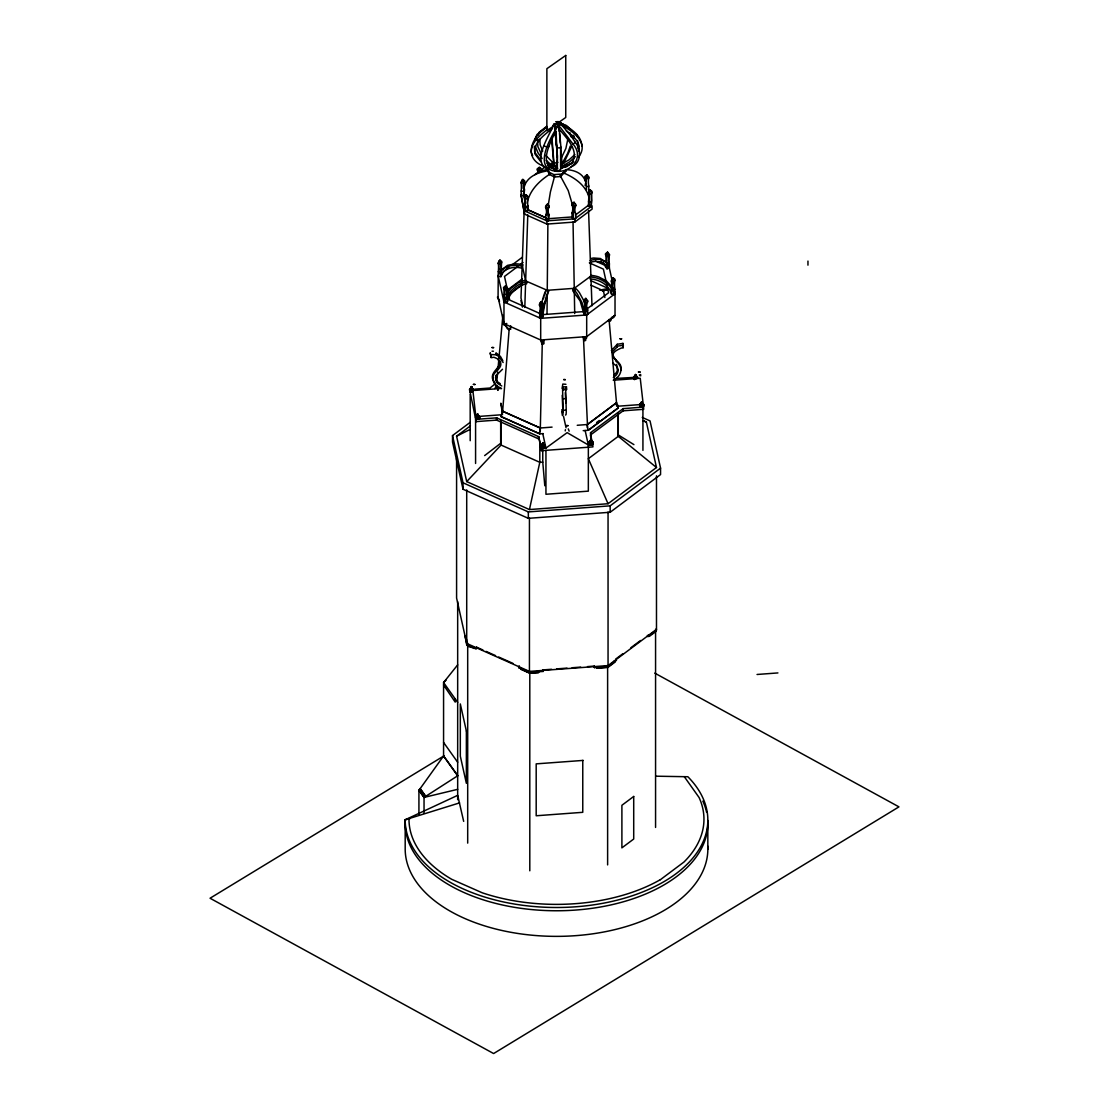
<?xml version="1.0" encoding="UTF-8"?>
<svg xmlns="http://www.w3.org/2000/svg" width="1109" height="1109" viewBox="0 0 1109 1109"><rect width="100%" height="100%" fill="white"/><g stroke="black" fill="none" stroke-linecap="round" stroke-linejoin="round"><path stroke-width="1.5" d="M418.925 814.547L418.925 790.343L443.572 755.978L443.572 682.548L457.67 664.873M424.04 812.98L424.04 797.413L418.98 790.301L420.159 788.651L425.704 796.345M457.67 799.7L457.67 601.688M477.022 416.471L477.619 413.948L479.448 418.218M561.695 411.536L562.471 415.57L562.873 414.78A14.93 1.178 86.8 0 0 563.095 411.689L562.568 387.97L563.303 389.716L566.477 389.536L566.533 386.75L563.358 386.93L563.303 389.716M565.479 415.085L566.047 414.6A14.93 1.178 86.8 0 0 566.269 411.508L565.645 388.691M590.404 442.034L590.917 439.511L591.139 441.604M641.127 404.328C643.109 400.058 639.463 403.842 640.115 405.949M574.462 203.626L574.115 202.24L571.884 203.931A2.412 1.899 25.2 0 0 571.911 204.791L572.022 205.082A14.265 10.106 -44.8 0 1 572.022 213.011L572.022 217.6L573.367 218.958L575.765 218.154L575.765 213.58A11.603 8.22 -44.8 0 1 575.765 205.65L575.876 205.387A2.412 1.899 25.2 0 0 575.904 204.541L573.921 202.268L573.367 206.454A14.265 10.106 -44.8 0 1 573.367 214.37L573.367 218.958M608.037 253.49L607.593 252.09L605.5 253.767A2.412 1.899 25.3 0 0 605.528 254.64L605.625 254.931A11.603 4.699 71.7 0 1 605.791 262.389M540.693 305.183A14.265 11.242 25.2 0 0 540.249 303.824L540.194 303.478A2.412 0.984 71.7 0 1 540.18 302.618L541.206 301.69L539.418 304.24A2.412 1.705 -44.8 0 0 539.431 305.086L539.529 305.335A14.265 11.242 25.2 0 1 540.152 311.407L539.529 317.839L542.204 318.255L544.893 303.464L548.733 290.655L546.072 290.239L544.658 295.16M547.014 313.944L547.194 295.382M588.56 210.488L590.917 276.058L574.254 288.326L547.25 290.308L547.888 223.824M544.186 339.645L543.59 344.137L543.258 341.724C538.6 342.293 541.954 339.895 543.258 341.724M634.112 378.377L634.32 379.486A1.747 0.998 -0.6 0 1 633.946 379.209M542.273 343.208L540.263 431.249M614.192 288.201L614.192 288.312A23.372 5.018 -81 0 1 614.067 290.78L614.802 292.887L614.067 294.426L611.447 294.01C608.993 284.763 599.123 279.357 590.043 278.927L590.709 275.406A24.162 19.033 25.3 0 1 598.929 277.028L606.387 280.91L612.889 287.993M524.807 307.484L527.773 214.883M506.272 294.301L511.277 287.952L517.986 283.031A24.162 17.134 -44.7 0 1 525.389 280.272L526.761 281.658L526.706 283.654C517.751 285.637 509.544 292.61 507.437 301.717L505.08 302.494L503.708 301.107L504.027 294.897A14.265 5.781 71.7 0 0 503.708 288.603L503.597 288.312A2.412 1.899 25.3 0 1 503.583 287.439L505.565 285.803L506.106 286.607M524.169 210.53L520.994 297.974L522.796 306.056M522.367 266.382L522.297 268.336C514.59 265.98 503.334 267.81 500.894 276.682L498.274 276.266C499.812 269.182 507.409 265.508 514.132 265.411A24.162 19.033 25.3 0 1 522.367 266.382L523.088 264.843A24.162 19.033 25.3 0 0 514.867 263.859L507.409 265.398L500.908 270.444M613.956 375.05L615.814 373.248A10.619 8.581 -13.6 0 0 617.477 369.949L616.576 364.404M613.319 377.573L616.257 375.078A10.619 8.581 -13.6 0 0 617.921 371.778L617.353 366.76L612.792 363.087M614.22 379.902L618.337 376.395A14.93 12.074 -13.6 0 0 620.68 371.751C623.577 361.021 601.425 356.044 621.497 347.99L623.147 347.727L622.953 343.388L617.228 344.289L611.35 350.61M584.374 338.758C586.148 336.429 588.727 338.12 584.374 338.758L583.819 341.128L583.417 336.679L587.451 424.511L577.234 425.288M585.885 338.203L585.538 340.615L584.984 339.604M470.05 390.964A1.594 0.915 -0.6 0 0 470.202 391.269C472.184 385.294 472.087 386.708 469.897 390.534A1.747 0.998 -0.6 0 0 470.368 391.505M556.039 131.666L557.3 157.367M544.713 446.095L542.842 443.059L542.273 444.751M589.447 442.935A1.885 1.081 -0.6 0 0 589.17 443.281A1.885 1.081 -0.6 0 0 591.471 444.57L590.986 439.649L591.929 441.604L589.988 441.548L590.889 439.524L589.087 442.02L589.267 443.531A1.747 0.998 -0.6 0 0 589.738 444.515L589.905 444.529A1.747 0.998 -0.6 0 0 592.248 444.473A1.747 0.998 -0.6 0 0 592.206 443.046L592.067 443.156A1.594 0.915 -0.6 0 1 591.901 444.57A1.594 0.915 -0.6 0 1 589.544 444.238M506.203 325.88C498.066 321.347 508.088 326.296 508.546 329.553L510.57 329.207L510.722 325.866M586.301 300.082L585.871 298.363L583.736 300.054A2.412 1.899 25.2 0 0 583.764 300.913L583.861 301.218A14.265 10.106 -44.8 0 1 583.861 309.134L583.861 313.722L585.219 315.081L587.618 314.291L587.618 309.702A11.603 8.22 -44.8 0 1 587.618 301.787L587.728 301.523A2.412 1.899 25.2 0 0 587.742 300.664L585.76 298.39L585.219 302.577A14.265 10.106 -44.8 0 1 585.774 308.371L585.621 309.078A23.372 16.566 -44.8 0 1 585.219 311.435L587.618 310.645M537.574 140.871L537.879 146.596L541.428 154.29M539.82 139.082L540.125 144.808L542.745 151.101M562.138 388.247L562.804 384.061L565.937 384.31M471.505 387.193L473.072 389.107M543.299 444.349C543.493 441.34 540.748 446.234 543.521 444.848C543.16 441.742 541.04 445.194 541.123 447.079A1.747 0.998 -0.6 0 0 542.135 448.244A1.747 0.998 -0.6 0 0 544.283 447.87A1.747 0.998 -0.6 0 0 544.062 446.594L544.172 445.014L543.091 444.362M590.917 439.511L591.859 441.23M531.197 151.781C531.447 141.647 540.651 135.062 547.707 129.06M534.275 146.54L535.106 154.234L540.804 161.706M534.566 151.476C535.134 140.982 545.032 134.411 552.49 128.353M503.943 295.507L503.957 295.396A23.372 9.468 71.7 0 1 503.708 297.462L505.08 298.848M472.573 388.413C469.551 391.144 471.782 384.352 472.032 387.706M540.735 307.567L539.529 317.839L540.596 312.308M552.074 427.117L540.263 428.005L502.64 411.203L509.211 328.611M539.75 169.206L539.459 167.14L537.227 168.831A2.412 1.899 25.2 0 0 537.255 169.691L537.352 169.996A11.603 8.22 -44.8 0 1 538.17 172.325M587.41 176.719L587.105 174.667L584.914 176.331A2.412 1.899 25.3 0 0 584.942 177.204L585.053 177.495A11.603 4.699 71.7 0 1 585.58 181.987M589.974 276.945A24.162 19.033 25.3 0 1 598.208 278.567C605.417 281.145 612.307 286.649 614.067 294.426L614.234 287.536A14.265 3.064 -81 0 0 614.067 281.922L614.123 281.686A2.412 0.984 71.7 0 0 614.136 280.854L613.111 277.86L611.336 280.411A2.412 1.719 -44.7 0 0 611.35 281.256L611.447 281.506A14.265 3.064 -81 0 1 611.447 289.421L611.447 294.01M542.259 444.972L542.287 444.751A1.927 1.109 -0.6 0 1 544.713 446.095L544.671 447.329M637.523 378.432C635.429 376.228 634.847 374.703 636.857 377.712A1.885 1.081 -0.6 0 0 636.289 377.531M496.735 382.245L497.678 371.945M497.996 368.507L502.904 315.261M500.353 362.795C498.884 369.02 489.346 372.721 493.255 380.789A14.93 12.13 -9.6 0 0 495.612 385.114L501.365 388.594M622.953 343.388L623.147 347.727M567.947 138.57L565.881 148.426L560.599 159.53M585.649 308.981L585.219 315.081L581.975 302.535L577.04 293.483A24.162 9.815 71.7 0 0 572.798 288.894L575.197 288.09A24.162 9.815 71.7 0 1 579.439 292.693L584.374 301.731M540 311.962L540 312.059A23.372 18.423 25.2 0 1 539.529 314.194L542.204 314.609M476.371 418.939L476.177 417.83A2.01 1.151 -0.6 0 1 477.064 415.889L477.591 414.087L478.076 419.174M542.758 444.654L542.717 443.17L542.315 445.056A2.01 1.151 -0.6 0 0 541.442 446.941A2.01 1.151 -0.6 0 0 544.796 446.373A2.01 1.151 -0.6 0 0 542.287 445L542.731 443.073M591.014 439.524L590.626 441.035A1.511 0.859 -0.6 0 0 589.503 442.158A1.511 0.859 -0.6 0 0 591.36 442.741A1.511 0.859 -0.6 0 0 592.442 441.659L591.249 440.814M477.466 414.004L477.244 415.459A1.511 0.859 -0.6 0 1 479.074 416.54A1.511 0.859 -0.6 0 1 476.565 416.97A1.511 0.859 -0.6 0 1 477.203 415.501L477.494 414.073L476.191 417.843A2.01 1.151 -0.6 0 0 479.573 417.261A2.01 1.151 -0.6 0 0 477.064 415.889L477.189 415.099M477.383 414.905C480.349 419.923 474.084 413.269 477.632 414.946M478.076 415.237L477.244 415.473M542.606 444.016L542.925 443.143L543.147 444.168M542.01 444.695L543.396 445.471L543.16 444.182M590.016 441.327C592.483 441.327 590.113 438.166 591.915 441.604M634.875 376.367L635.637 374.579L636.233 376.284M633.835 378.516C635.762 372.333 635.596 376.991 635.845 375.604M641.418 403.219C643.137 401.805 639.103 405.672 640.461 406.795M548.276 205.013L550.411 191.926L554.736 175.721M590.903 439.649L590.445 441.202A1.927 1.109 -0.6 0 0 589.101 442.616A1.927 1.109 -0.6 0 0 591.485 443.364M641.737 402.789L641.64 401.805L642.18 407.031A1.747 0.998 -0.6 0 1 640.267 406.67A1.747 0.998 -0.6 0 1 640.24 405.52M495.64 375.424L496.028 380.442A10.619 8.622 -9.6 0 0 497.705 383.506L501.795 385.987M472.254 388.025L470.937 388.386L471.505 387.193M613.138 353.05C611.891 360.245 622.953 361.978 620.943 370.17M634.154 378.377A2.01 1.151 -0.6 0 1 635.013 376.422A2.01 1.151 -0.6 0 1 637.509 377.809A2.01 1.151 -0.6 0 1 634.154 378.377L634.168 378.072A1.927 1.109 -0.6 0 1 635.027 376.201A1.927 1.109 -0.6 0 1 637.425 377.517A1.927 1.109 -0.6 0 1 634.209 378.072L635.443 374.495L635.97 375.688M578.025 148.911L578.565 146.069L577.539 140.538M578.496 151.018C581.241 142.021 572.66 135.617 566.297 130.959M569.153 431.179L568.265 428.878M640.697 374.44L639.935 375.674M641.57 401.86L641.626 403.399M470.424 425.856L456.589 436.211L466.709 481.597L529.437 509.558L539.806 462.314L539.806 442.657M543.299 448.286L542.828 443.184M542.329 343.166L541.802 344.192L541.469 341.78M471.256 388.039L471.491 386.639L471.256 388.039L471.491 386.639L471.907 387.623M476.191 417.663A1.747 0.998 -0.6 0 0 476.731 419.077A1.594 0.915 -0.6 0 0 478.797 418.855A1.594 0.915 -0.6 0 0 478.7 417.594L478.949 415.903L477.632 415.21M541.816 302.327L543.84 295.313A24.162 5.171 -81.1 0 1 546.072 290.239M560.613 167.085L560.599 146.79C560.502 151.184 564.259 170.329 559.102 170.134M534.76 139.748L536.95 134.577L547.042 126.648M607.704 288.659L599.539 290.114M521.909 181.543L521.175 183.082L523.85 183.262A2.412 0.984 71.7 0 0 523.864 182.417L522.852 179.436L521.064 181.987A2.412 1.719 -44.7 0 0 521.091 182.833L521.175 183.082A11.603 2.495 -81 0 1 521.175 190.998L521.175 195.586L523.808 196.002L523.808 191.413A11.603 2.495 -81 0 0 523.808 183.498L524.626 181.64A2.412 1.719 -44.7 0 0 524.64 180.781L522.866 179.408L521.84 180.337A2.412 0.984 71.7 0 0 521.854 181.211M502.904 272.065L500.894 276.682L500.894 272.093A11.603 2.495 -81 0 0 500.894 264.178L501.712 262.32A2.412 1.719 -44.7 0 0 501.739 261.461L499.951 260.088L498.925 261.017A2.412 0.984 71.7 0 0 498.939 261.89L498.995 262.223M546.404 206.329L545.697 207.84L548.414 208.035A2.412 0.984 71.7 0 0 548.428 207.189L547.402 204.195L545.573 206.745A2.412 1.705 -44.8 0 0 545.6 207.591L545.697 207.84A14.265 11.242 25.2 0 1 545.697 215.77L545.697 220.344L548.359 220.774L548.359 216.186A11.603 9.135 25.2 0 1 548.359 208.256L549.177 206.44A2.412 1.705 -44.8 0 0 549.191 205.567L547.402 204.195L546.335 205.123A2.412 0.984 71.7 0 0 546.321 205.678M570.289 146.069L567.78 153.208L561.806 164.007M571.717 146.374L563.566 163.522M540.249 303.824L539.529 305.335L542.204 305.751L543.008 303.921A2.412 1.705 -44.8 0 0 543.022 303.062L541.247 301.69L542.273 304.684A2.412 0.984 71.7 0 1 542.259 305.529L542.204 305.751A11.603 9.135 25.2 0 0 542.204 313.667L542.204 318.255L543.396 307.983L546.501 295.729A24.162 5.171 -81.1 0 1 548.733 290.655M589.267 192.134L588.532 193.673L591.208 193.853A2.412 0.984 71.7 0 0 591.222 193.008L590.21 190.027L588.422 192.578A2.412 1.719 -44.7 0 0 588.449 193.423L588.532 193.673A14.265 3.064 -81 0 1 588.532 201.588L588.532 206.177L591.166 206.593L591.166 202.004A14.265 3.064 -81 0 0 591.166 194.089L591.984 192.231A2.412 1.719 -44.7 0 0 591.998 191.372L590.224 189.999L589.198 190.928A2.412 0.984 71.7 0 0 589.212 191.802L589.267 192.134A11.603 2.495 -81 0 0 589.059 198.566M611.447 281.506L614.067 281.922L614.899 280.064A2.412 1.719 -44.7 0 0 614.913 279.205L613.125 277.832L612.113 278.761A2.412 0.984 71.7 0 0 612.126 279.634L612.182 279.967M543.382 298.778L544.006 296.865M553.294 125.511C548.359 137.71 530.698 162.607 549.01 170.01M555.789 130.987C550.854 141.73 537.2 165.92 555.789 168.818C559.477 156.383 555.235 142.382 555.346 129.393L558.797 123.875L558.284 121.588L555.623 121.782M565.396 429.682L565.23 430.902M571.606 130.557L566.56 125.567L559.92 122.988C552.393 133.815 531.821 167.695 554.888 171.091L555.193 168.485L557.869 168.277M560.683 176.539L561.695 174.044L566.366 170.495L560.683 176.539L554.514 176.996L549.523 174.557L547.125 168.554M528.023 198.123L528.12 197.859A2.412 1.899 25.3 0 0 528.147 197.014L526.165 194.74L524.155 196.362A2.412 1.899 25.3 0 0 524.183 197.222L524.294 197.527A14.265 5.781 71.7 0 1 524.294 205.442L524.294 210.031L525.666 211.417L528.023 210.641L528.023 206.052A11.603 4.699 71.7 0 1 528.023 198.123L525.666 198.913L524.294 197.527M507.437 301.717L507.437 297.129A11.603 4.699 71.7 0 1 507.437 289.213L507.548 288.95M611.6 318.477L610.56 320.113L609.021 320.127M545.697 215.77L546.404 214.245A14.265 11.242 25.2 0 0 547.139 209.06M545.697 220.344L546.404 218.833M548.359 216.186L549.08 214.675A11.603 9.135 25.2 0 1 549.08 206.745M548.359 220.774L549.08 214.675M539.529 313.251L540.249 311.74A14.265 11.242 25.2 0 0 540.693 310.52M542.204 313.667L542.911 312.156A11.603 9.135 25.2 0 1 542.911 304.24M521.175 195.586L521.909 194.047M523.808 196.002L524.529 189.875A14.265 3.064 -81 0 1 524.405 188.849M498.634 262.999L498.274 263.762A11.603 2.495 -81 0 1 498.274 271.691L498.066 297.073L503.971 323.634L540.693 340.006L586.689 336.623L615.024 315.386L615.024 293.746L613.929 288.77M588.532 206.177L589.267 204.638M591.166 206.593L591.887 200.466A11.603 2.495 -81 0 1 591.887 192.55M614.067 290.78L614.802 289.241M542.301 445.042L541.746 448.064M611.794 352.44L617.325 346.77L617.228 344.289M537.782 135.215L541.178 130.682L546.709 126.343M640.614 404.813L642.347 403.316M555.096 168.845L555.346 170.828L556.385 171.146L557.342 167.431L557.439 155.815L554.334 123.82M544.671 447.329L544.367 447.592A2.024 1.164 -0.6 0 1 541.275 447.468A2.024 1.164 -0.6 0 1 541.649 445.776M592.691 444.002L592.941 442.824M643.414 406.296L643.58 404.827A1.927 1.109 -0.6 0 0 643.054 403.773C640.766 404.133 640.545 400.099 643.58 404.84A1.927 1.109 -0.6 0 1 642.236 405.644A1.927 1.109 -0.6 0 1 639.796 404.328A1.927 1.109 -0.6 0 1 643.012 403.773L642.79 405.492A1.594 0.915 -0.6 0 1 642.125 406.989L642.18 407.031A1.747 0.998 -0.6 0 0 643.4 406.296A1.747 0.998 -0.6 0 0 642.929 405.339L642.776 405.45M578.441 157.118C590.404 142.382 570.788 129.462 558.797 123.875L554.805 124.18L552.947 125.372M547.666 164.132L554.334 169.386L556.912 167.126M502.516 369.242L496.943 374.759L495.834 379.292M571.509 163.494C580.381 150.963 566.061 137.793 558.617 128.311M477.327 414.738L478.298 415.736L477.078 415.944M542.551 443.85L543.285 444.432L542.551 444.473M542.218 444.515L543.202 444.487M591.402 440.703L591.125 440.231M641.917 402.733L641.792 401.888L642.582 403.51M543.909 446.747L543.909 446.705A1.594 0.915 -0.6 0 1 544.131 447.884A1.594 0.915 -0.6 0 1 542.176 448.216A1.594 0.915 -0.6 0 1 541.275 447.163L541.247 447.204M592.192 443.046L592.067 443.212A1.594 0.915 -0.6 0 0 591.596 443.018M547.236 126.967C532.251 135.714 521.868 158.13 543.978 166.364M541.83 169.483L544.852 167.015M466.709 481.597L501.06 445.056L501.06 422.113M574.892 154.539L569.18 159.765L561.695 164.063L562.166 166.156L569.652 161.872L575.349 156.646M534.912 174.654L539.348 171.133L548.9 169.247M446.068 680.15L443.572 682.548L457.67 702.357M476.898 415.542L475.706 416.457L476.024 418.093M634.833 376.09L636.122 376.908L635.817 375.799M553.793 124.61L554.708 123.764L555.096 126.925L555.734 124.111L553.543 125.081M418.925 790.343L424.04 797.413L457.67 789.331M573.755 161.706L566.741 166.669L560.489 168.263L562.734 166.475L571.62 163.48M560.863 167.986L562.734 166.475M538.932 132.47L541.178 130.682M554.888 171.091C570.373 173.697 585.108 157.825 573.076 144.142L575.321 142.354L571.01 135.852L559.92 122.988L556.76 121.879M546.307 160.375L551.533 165.199L553.765 163.411L556.579 167.598M492.992 379.25C491.245 371.182 504.068 369.408 500.076 361.118M484.647 455.591L500.672 443.295L500.672 420.366M575.516 214.952L588.38 205.317M503.458 271.386L508.851 267.352M512.899 264.316L522.339 257.233M524.599 210.904L546.917 220.857L574.864 218.806L592.095 205.9L592.095 209.116L574.864 222.022L546.917 224.087L524.599 214.134L520.994 194.754L524.599 214.134M517.764 266.493L504.498 276.432L509.71 300.082L540.887 313.944M520.426 264.51L523.074 262.514M507.506 290.003L522.339 278.886M509.807 294.107L521.743 285.152M586.023 309.647L608.591 292.734L603.379 269.099L589.35 262.861M498.066 275.434L503.971 301.995L540.693 318.352L586.689 314.97L615.024 293.746M587.451 424.511L616.507 402.747L609.049 319.475M495.307 383.769L489.984 388.025L474.694 389.148M642.263 417.441L650.04 420.907L660.562 468.137L660.562 474.569L610.158 512.261L528.328 518.333L463.035 489.235L452.514 441.992L452.514 435.574L470.23 422.321M588.352 430.25L618.268 407.876L617.533 404.577M538.711 438.914L496.624 420.103L476.163 421.614L469.592 389.522L470.188 392.198L472.878 390.548L476.163 419.354L496.624 417.843L538.711 436.655L541.303 450.684L592.968 446.885L590.376 432.815L623.147 408.639L643.525 407.058L643.525 409.318L623.133 410.815L590.376 435.075L591.859 441.826M529.437 509.558L608.051 503.722L656.486 467.499L646.381 422.113L643.248 420.713M452.514 435.574L463.035 482.803L528.328 511.914L610.158 505.843L660.562 468.137M467.111 643.636L467.693 643.206L466.667 643.275M474.195 648.543C476.011 647.199 469.204 648.183 467.305 645.466L466.501 639.089M482.914 649.985L476.607 647.171L476.038 648.82L466.709 644.662L464.976 635.72M476.038 648.82L476.607 647.171M518.624 667.632L519.192 666.162L518.624 667.632L529.437 672.456L543.188 671.43L543.077 669.905L551.63 669.268M520.731 669.24L520.731 668.2L529.645 672.165L538.503 671.513L538.503 672.553L529.645 673.218L520.731 669.24L520.994 668.006L519.192 667.202M622.676 653.853L615.814 658.982L616.465 660.326L607.621 667.188L596.684 668.006L596.684 666.966L596.739 668.242L607.912 667.41L614.663 662.364L614.303 661.158L614.663 662.364M630.91 647.698L640.531 640.503M648.987 635.221C649.403 638.119 649.514 633.1 647.393 636.414L656.486 630.397L656.486 475.83M596.739 667.202L607.912 666.37L614.663 661.324M650.664 634.362L656.071 630.314L656.071 631.354L649.319 636.414M660.382 879.687L683.906 862.081A147.442 85.13 0 0 0 699.086 797.523L684.308 776.688M587.326 427.797L587.326 424.553L616.562 402.747A15.706 12.379 25.2 0 0 618.268 407.876L588.2 430.292L583.195 430.666M596.628 422.474L599.29 420.491M538.711 436.655L541.303 448.424L545.947 448.091L567.143 432.649L588.338 444.972L592.968 444.64M572.286 162.76L565.285 166.835M550.799 173.572C540.79 179.755 531.308 188.433 527.87 200.036A22.665 16.053 -44.8 0 0 527.274 203.488M444.376 755.631L210.045 898.235L493.616 1053.55L898.955 806.867L654.767 673.121M641.265 403.149L640.988 404.175M571.19 166.724C581.56 163.134 581.352 149.743 575.321 142.354M493.422 351.248L492.022 351.193M456.589 436.211L470.355 429.308M707.764 846.112A151.337 87.375 0 0 1 558.714 936.356A151.337 87.375 0 0 1 405.187 848.648L405.187 819.773L457.67 795.347L463.673 821.367M549.052 146.485L547.333 147.137L543.992 145.986M612.75 317.229C617.366 312.031 612.903 320.501 611.766 317.257L610.38 321.139L608.384 320.764M607.593 289.366L602.866 290.946L601.549 290.253M538.558 169.594L537.352 169.996L538.711 171.354A11.603 8.22 -44.8 0 1 539.224 172.463M541.109 170.564C536.382 174.099 539.501 163.356 541.234 169.441A2.412 1.899 25.2 0 1 541.22 170.301M575.765 205.65L573.367 206.454L572.022 205.082M607.718 289.31L603.379 290.752A2.301 1.622 -44.8 0 0 602.866 291.334M587.618 301.787L585.219 302.577L583.861 301.218M525.666 211.417L525.666 206.828L528.023 206.052M586.425 186.797L588.782 186.021A14.265 5.781 71.7 0 1 588.782 178.105L588.893 177.842A2.412 1.899 25.3 0 0 588.907 176.983L586.924 174.709L586.425 178.882A14.265 5.781 71.7 0 0 586.425 186.797L586.425 189.861M507.437 289.213L505.08 289.99L503.708 288.603M526.761 281.658A24.162 17.134 -44.7 0 0 519.359 284.417C512.524 288.243 506.647 294.647 505.08 302.494L505.08 297.905L507.437 297.129M606.997 264.233L609.354 263.457L609.049 261.197A14.265 5.781 71.7 0 1 609.354 255.541L609.465 255.278A2.412 1.899 25.3 0 0 609.493 254.418L607.51 252.145L606.997 256.318A14.265 5.781 71.7 0 0 606.997 264.233L606.997 268.822L609.354 268.045L609.354 263.457M655.655 776.189L687.871 776.744A151.337 87.375 0 0 1 595.089 904.611A151.337 87.375 0 0 1 405.187 819.773L459.583 802.888M590.182 262.486C596.212 260.005 605.459 261.447 606.997 268.822L603.462 263.221L600.718 261.197M477.674 414.932L477.702 414.031M508.976 328.791L507.423 328.749L506.383 327.1M405.187 819.773L410.108 818.594M504.096 324.064L506.813 323.454M546.432 171.077C537.713 172.533 527.884 176.581 524.626 185.536A22.651 17.855 25.2 0 0 524.709 195.336M544.533 447.551L544.367 447.579A2.024 1.164 -0.6 0 0 544.256 445.873M617.671 346.119L623.397 345.204M561.75 123.515L558.797 123.875L560.96 147.677L556.968 147.968M557.896 162.344L553.71 163.37L551.603 138.653M551.367 163.231L554.5 162.995M547.804 171.632L553.904 174.626L561.695 174.044M547.929 218.723L572.951 216.879M542.44 314.637L583.376 311.629M636.94 377.226L616.41 378.405M474.569 390.423L501.518 388.441M613.235 380.235L640.24 378.252L643.525 407.058M478.922 416.429L500.672 414.835L501.06 416.582L539.806 433.855L543.147 433.605M617.893 406.213L641.265 404.508M542.758 448.993L542.758 462.106L539.806 462.314L501.06 445.056L500.672 443.295M655.571 629.247L656.486 629.357L608.051 665.58L529.437 671.416L466.709 643.442L456.589 598.056L456.589 458.336M556.746 668.879L567.004 668.117M572.133 667.743L580.672 667.105M587.507 666.606L594.341 666.093L594.452 667.632L608.051 666.62L608.051 512.039M520.994 669.046L529.797 672.969L538.503 672.553M757.045 674.48L777.922 672.927M583.168 760.414L536.188 763.865L536.188 815.767L582.766 812.315L582.766 760.414M471.464 387.554L471.658 386.528L472.074 391.74A1.747 0.998 -0.6 0 1 470.881 391.699M591.014 440.786L591.347 440.952M563.344 389.287L566.519 389.107M562.679 398.783L565.853 398.602M563.122 410.275L566.297 410.108M555.789 168.818L548.248 167.293M503.153 362.504L498.8 356.557L496.277 354.741L490.525 354.617L490.22 352.787L491.121 357.708L493.921 357.25L497.262 358.664L500.395 362.948M589.905 444.515L590.238 441.257M565.645 169.663C573.45 169.732 582.669 172.907 585.261 181.044M639.269 374.967L640.836 375.757M521.175 190.998L523.808 191.413M588.532 201.588L591.166 202.004M611.447 289.421L614.067 289.837M498.274 271.691L500.894 272.093M539.431 140.136L536.382 139.651L535.91 137.544M558.201 122.267L561.293 123.279L559.588 122.739M554.334 123.626L557.675 124.776L560.738 127.951L573.076 144.142M547.181 163.494L553.211 166.835M547.652 165.588L553.682 168.942M559.615 122.655L564.024 124.984M643.248 420.866L646.381 422.113M562.956 172.671C573.589 177.066 584.512 184.177 588.449 195.531A22.665 17.869 25.2 0 1 588.38 205.317M547.25 290.308L525.666 280.91L522.187 265.301M595.381 261.045L609.174 267.186L612.833 283.779M590.778 280.646L607.635 288.146M590.917 285.193L603.379 290.752L604.876 297.503M527.939 209.795L546.404 218.029L527.939 209.795A22.665 16.053 -44.8 0 1 527.302 206.759M647.393 635.374L648.058 636.705M486.075 651.399L495.529 655.613M498.69 657.027L512.885 663.348M474.195 647.67L467.305 644.592L467.305 645.466M474.5 648.321L467.693 645.286L467.693 843.117M639.99 405.825L640.198 405.922A1.594 0.915 -0.6 0 0 642.166 407.031M589.475 443.628L589.267 443.531A1.747 0.998 -0.6 0 1 589.558 443.226M500.339 383.769L497.4 381.676A10.619 8.622 -9.6 0 1 495.723 378.613L495.529 377.462M496.277 354.741L495.973 352.912L500.409 356.405L502.834 360.675M617.893 415.029L617.893 434.686L633.918 444.626M554.209 169.192L550.605 164.728L550.605 165.962M509.447 328.403L510.57 329.207M557.675 125.636L559.102 126.786L559.102 128.866M656.486 467.499L618.268 436.35L617.893 434.686M558.492 122.489L561.875 125.428M553.765 163.411L545.753 155.399M499.521 301.246L497.456 297.004L498.537 299.264M557.675 170.523L555.346 170.828L554.805 169.927M552.448 167.667L554.334 169.386L551.533 165.199M540.333 159.599L534.649 152.141M591.915 441.604L592.941 442.824M543.77 445.139L544.297 445.638A1.511 0.859 -0.6 0 1 541.788 446.081A1.511 0.859 -0.6 0 1 542.426 444.612A1.511 0.859 -0.6 0 1 544.297 445.652M581.934 145.875C580.977 133.537 568.044 127.091 558.326 121.782L558.326 122.364M572.022 213.011L573.367 214.37M587.618 309.702L586.259 308.344A11.603 8.22 -44.8 0 1 585.982 307.803M583.861 309.134L585.219 310.506M588.089 177.412L588.782 178.105L586.425 178.882L585.053 177.495M607.982 254.155L609.354 255.541L606.997 256.318L605.625 254.931M607.982 263.013L609.354 264.399A23.372 9.468 71.7 0 1 609.118 261.96L609.118 261.849M607.982 266.659L609.354 268.045C608.273 261.558 601.078 258.383 595.076 259.395A24.162 17.134 -44.7 0 0 590.154 260.532M555.914 167.099L554.098 165.754M542.121 158.504L537.934 152.709L535.106 145.931M606.276 262.639L600.413 258.508L593.703 258.009A24.162 17.134 -44.7 0 0 591.263 258.425M443.572 742.434L457.67 762.243M457.67 775.787L443.572 755.978L457.823 775.704L424.04 797.413L425.648 796.387L420.159 788.651M443.572 685.043L455.203 702.108L455.203 698.892M560.045 175.333L568.238 190.609L572.757 205.83M490.816 355.878L490.774 357.098M531.308 152.654L532.639 155.523M608.051 503.722L588.352 458.71L618.268 436.35L618.268 413.407M569.832 132.567L571.19 136.975M635.998 375.868L635.637 374.579L636.081 378.64M642.153 403.177L641.792 401.888M586.148 306.846L586.813 309.397M553.904 174.626L554.514 176.996M616.881 344.941L617.325 346.77M615.911 359.884L616.341 361.7M617.671 368.784L618.115 370.6M576.763 134.508L577.234 136.615M573.7 135.464L574.171 137.558M623.133 408.556L623.147 410.898M563.857 170.841L564.439 173.448M550.979 164.853L551.436 166.96M548.955 171.95L549.523 174.557M520.994 300.664L522.436 307.124M594.452 667.632L594.341 666.093M496.929 385.572L497.996 390.368L496.874 385.572M502.64 411.203L500.852 403.191L502.529 414.461M543.188 671.43L543.077 669.905M643.525 409.318L642.929 406.629L642.929 450.379M588.546 189.75L589.614 194.602M585.136 430.486L588.338 444.972M563.566 416.443L566.061 427.783M542.758 433.633L545.947 448.091M566.2 387.623L566.477 389.536M492.687 377.42L492.951 378.959A14.93 12.13 -9.6 0 0 495.307 383.27M496.319 353.508L496.624 355.351M497.303 368.313L497.608 370.156M498.995 270.139L498.828 268.544A14.265 3.064 -81 0 1 498.828 264.524M587.299 311.892L587.618 314.291M583.861 313.722L580.104 300.872L572.84 290.905L572.798 288.894M561.819 409.706L562.665 412.091A10.619 0.846 86.8 0 0 562.831 409.886L562.194 395.317M542.758 462.106L544.796 485.756M559.061 128.963L559.31 131.597M559.504 133.537L560.322 143.075M554.195 166.378L551.922 137.031M555.748 142.021L555.914 144.641M565.881 402.803L565.285 392.6M526.692 195.794L526.137 194.713L525.666 198.913A11.603 4.699 71.7 0 0 525.666 206.828M591.028 279.371L591.984 305.807M573.076 135.312L573.173 138.265M498.87 269.043L498.87 269.14A23.372 5.018 -81 0 0 498.911 269.82M575.197 288.09L575.238 290.101M573.034 221.98L574.254 288.326M574.31 291.695L574.712 313.597M807.962 261.072L807.962 265.162M707.833 823.751L707.833 849.355M655.571 631.326L655.571 827.439M616.562 402.747L616.562 405.991M614.802 292.887L614.802 288.298A11.603 2.495 -81 0 1 614.802 280.383M610.158 505.843L610.158 512.261M607.912 666.37L607.912 667.41M607.621 667.188L607.621 864.909M605.625 264.386L605.625 267.435M590.861 432.787L590.861 435.033M588.782 186.021L588.782 190.609M588.352 445.61L588.338 491.148L545.947 494.267L545.947 450.351M586.689 314.97L586.689 336.623M574.864 218.806L574.864 222.022M561.875 167.168L561.875 168.388M559.92 122.988L559.92 123.723M557.675 124.776L557.675 127.23M546.917 220.857L546.917 224.087M542.911 312.156L542.911 316.744M541.303 448.424L541.303 450.684M540.693 318.352L540.693 340.006M540.249 311.74L540.249 316.328M538.475 436.669L538.475 438.928M538.447 671.292L538.447 672.331M529.797 672.969L529.797 870.801M529.645 672.165L529.645 673.218M529.437 517.889L529.437 672.456M528.328 511.914L528.328 518.333M503.971 301.995L503.971 323.634M496.666 418.038L496.666 420.297M496.624 417.843L496.624 420.103M476.163 419.354L476.163 421.614M475.581 418.925L475.581 463.465M470.188 394.457L470.188 440.703M466.709 489.915L466.709 644.662M463.035 482.803L463.035 489.235M707.764 820.508A151.337 87.375 0 0 1 558.714 910.752A151.337 87.375 0 0 1 405.187 823.044M702.843 801.128A151.337 87.375 0 0 1 706.627 812.342M408.999 818.594A147.455 85.227 -0.1 0 0 451.682 879.285L482.249 892.8A147.442 85.13 0 0 0 660.354 879.659M547.721 212.609A22.665 4.852 -81.1 0 1 547.901 208.977M496.305 385.197A15.72 12.393 25.2 0 1 494.822 388.552M588.2 430.292A15.72 6.363 71.7 0 1 587.326 424.553M505.08 297.905A11.603 4.699 71.7 0 1 505.08 289.99L505.579 285.817L507.575 288.09A2.412 1.899 25.3 0 1 507.548 288.95M506.3 289.352A14.265 5.781 71.7 0 1 506.3 294.689M501.559 270.055A14.265 3.064 -81 0 1 501.615 262.639M524.307 186.395A14.265 3.064 -81 0 1 524.529 181.959M521.784 188.433A14.265 3.064 -81 0 1 521.784 183.096M612.085 287.439A11.603 2.495 -81 0 1 611.96 282.338M585.524 183.29A11.603 4.699 71.7 0 1 585.053 185.425M608.273 255.722A11.603 4.699 71.7 0 1 608.273 261.1M574.42 212.221A11.603 8.22 -44.8 0 1 573.908 211.112M634.695 379.236A2.024 1.164 -0.6 0 1 633.502 378.086A2.024 1.164 -0.6 0 1 634.972 377.046M635.665 376.991A2.024 1.164 -0.6 0 1 637.342 377.642M634.75 379.514A1.885 1.081 -0.6 0 1 633.696 378.266M634.417 377.656A1.885 1.081 -0.6 0 1 635.013 377.476M642.083 405.021A1.511 0.859 -0.6 0 1 640.212 403.995A1.511 0.859 -0.6 0 1 642.721 403.565A1.511 0.859 -0.6 0 1 642.125 405.021M640.572 404.965A1.885 1.081 -0.6 0 0 639.99 406.31A1.885 1.081 -0.6 0 0 642.194 406.864A1.885 1.081 -0.6 0 0 643.539 406.074A1.885 1.081 -0.6 0 0 643.026 405.035A1.885 1.081 -0.6 0 0 642.444 404.84M642.236 406.587A2.024 1.164 -0.6 0 1 639.851 405.991A2.024 1.164 -0.6 0 1 640.489 404.535M642.513 404.397A2.024 1.164 -0.6 0 1 643.095 404.619A2.024 1.164 -0.6 0 1 643.677 405.728A2.024 1.164 -0.6 0 1 642.277 406.587M640.156 405.908A1.594 0.915 -0.6 0 1 640.378 405.617M590.459 441.216A1.927 1.109 -0.6 0 1 592.844 441.964A1.927 1.109 -0.6 0 1 591.513 443.35M590.57 441.077A1.511 0.859 -0.6 0 1 592.442 441.659M592.691 443.046A1.885 1.081 -0.6 0 1 591.513 444.57M592.816 442.657A2.024 1.164 -0.6 0 1 591.554 444.293A2.024 1.164 -0.6 0 1 588.99 442.907A2.024 1.164 -0.6 0 1 589.309 442.533M544.713 446.095A1.927 1.109 -0.6 0 1 541.497 446.636A1.927 1.109 -0.6 0 1 542.315 444.764M541.705 446.192A1.885 1.081 -0.6 0 0 540.984 446.802A1.885 1.081 -0.6 0 0 542.079 448.078A1.885 1.081 -0.6 0 0 544.408 447.676A1.885 1.081 -0.6 0 0 544.159 446.289M478.339 417.289A1.747 0.998 -0.6 0 1 479.171 418.661A1.747 0.998 -0.6 0 1 476.731 419.077A1.594 0.915 -0.6 0 1 476.288 417.76M476.482 417.081A1.885 1.081 -0.6 0 0 475.761 417.691A1.885 1.081 -0.6 0 0 476.856 418.966A1.885 1.081 -0.6 0 0 479.185 418.564A1.885 1.081 -0.6 0 0 478.936 417.178M478.353 416.956A1.885 1.081 -0.6 0 1 478.894 417.164M478.45 416.54A2.024 1.164 -0.6 0 1 479.296 418.245A2.024 1.164 -0.6 0 1 476.205 418.453A2.024 1.164 -0.6 0 1 476.426 416.665M473.21 389.897A1.927 1.109 -0.6 0 1 469.883 389.786A1.927 1.109 -0.6 0 1 471.755 388.178M473.072 389.107A1.511 0.859 -0.6 0 1 471.339 389.758A1.511 0.859 -0.6 0 1 470.119 388.802A1.511 0.859 -0.6 0 1 471.727 388.039M472.725 391.408A1.885 1.081 -0.6 0 1 470.105 391.172A1.885 1.081 -0.6 0 1 470.521 389.661M472.808 391.117A2.024 1.164 -0.6 0 1 469.8 390.701A2.024 1.164 -0.6 0 1 471.062 389.051M472.794 390.479A2.01 1.151 -0.6 0 1 469.689 389.883A2.01 1.151 -0.6 0 1 471.769 388.4M620.014 338.744L621.608 338.8L620.014 338.744M638.465 372L640.059 372.056L638.465 372M641.584 401.915L641.473 402.761L641.584 401.929M473.404 384.393L474.999 384.476L473.404 384.393M491.98 347.533L493.574 347.616L491.98 347.533M563.705 379.569L565.299 379.652L563.705 379.569M566.436 425.565L568.03 425.662L566.436 425.565M500.949 263.956L498.177 263.512A2.412 1.719 -44.7 0 1 498.149 262.667L499.937 260.116L500.963 263.11A2.412 0.984 71.7 0 1 500.949 263.956M633.71 796.456L621.899 805.286L621.899 847.858L633.71 839.028L633.71 796.456M565.742 55.45L546.876 68.689L546.876 130.723L565.742 117.485L565.742 55.45M540.263 428.005L502.529 411.217A15.706 11.132 -44.8 0 1 500.991 416.582L539.806 433.855A15.72 3.369 -81.1 0 0 540.263 428.005M466.362 731.053L460.318 703.938L460.318 756.172L466.362 783.287L466.362 731.053M634.5 377.504A1.511 0.859 -0.6 0 0 637.01 377.088A1.511 0.859 -0.6 0 0 635.138 376.048A1.511 0.859 -0.6 0 0 634.5 377.504M639.727 404.577A2.01 1.151 -0.6 0 0 642.222 405.963A2.01 1.151 -0.6 0 0 643.664 405.118A2.01 1.151 -0.6 0 0 643.109 404.009A2.01 1.151 -0.6 0 0 639.727 404.577M589.018 442.893A2.01 1.151 -0.6 0 0 591.499 443.669A2.01 1.151 -0.6 0 0 592.927 442.228A2.01 1.151 -0.6 0 0 590.445 441.451A2.01 1.151 -0.6 0 0 589.018 442.893M476.274 417.525A1.927 1.109 -0.6 0 0 479.49 416.984A1.927 1.109 -0.6 0 0 477.092 415.653A1.927 1.109 -0.6 0 0 476.274 417.525"/></g></svg>
